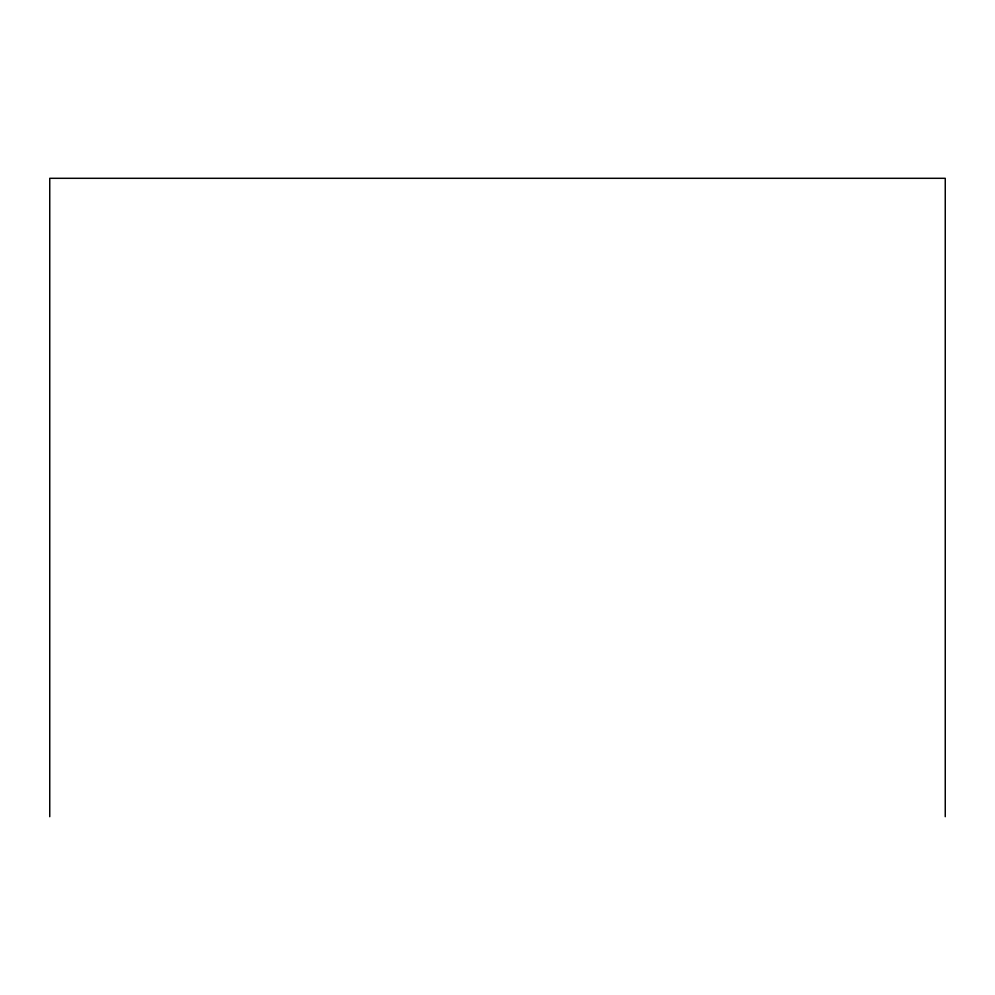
<?xml version="1.0" encoding="UTF-8"?>
<svg xmlns="http://www.w3.org/2000/svg" width="995" height="995" viewBox="0 0 995 995"><rect width="100%" height="100%" fill="white"/><g stroke="black" fill="none" stroke-linecap="round" stroke-linejoin="round"><path stroke-width="1.49" d="M945.25 816.696L945.25 178.304L49.75 178.304L49.75 816.696"/></g></svg>
